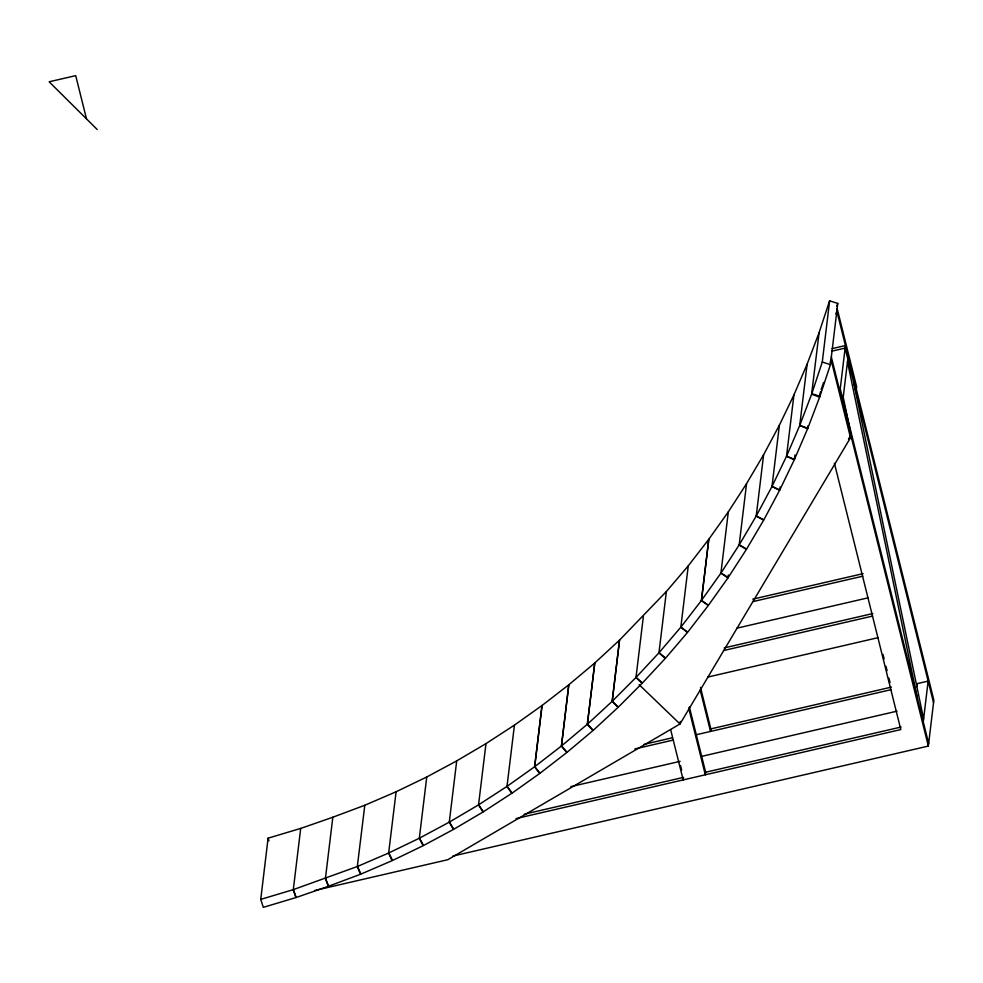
<?xml version="1.0" encoding="UTF-8"?>
<svg xmlns="http://www.w3.org/2000/svg" width="983" height="983" viewBox="0 0 983 983"><rect width="100%" height="100%" fill="white"/><g stroke="black" fill="none" stroke-linecap="round" stroke-linejoin="round"><path stroke-width="1.47" d="M260.741 899.396L268.089 838.192L300.7 828.411L293.303 889.652L295.908 897.577L263.309 907.358L260.741 899.396L293.352 889.615L357.321 866.515L364.804 805.249L395.989 791.819M293.303 889.652L296.227 897.491L328.347 886.31L325.422 878.458L332.832 817.229L364.668 805.31M388.641 853.035L357.456 866.465L360.945 874.084L392.131 860.653L388.641 853.035L396.1 791.77L426.659 777.025M419.311 838.241L388.752 852.974L392.586 860.444L423.132 845.712L419.311 838.241L426.769 776.975L456.616 760.94M449.28 822.144L419.422 838.18L423.575 845.478L453.433 829.443L449.28 822.144L456.714 760.879L485.885 743.676M514.441 725.122L506.995 786.388L478.635 804.819L449.378 822.083L453.827 829.222L482.985 812.019L478.537 804.88L485.983 743.615L514.342 725.184L541.965 705.536L534.617 766.752L539.679 773.486L512.155 793.072L507.093 786.326L534.617 766.752L561.404 746.036L568.752 684.819L542.063 705.475L534.715 766.679L540.048 773.216L566.736 752.573L561.404 746.036M587.416 724.201L594.764 662.997L587.318 724.287L592.909 730.615L567.093 752.29L561.49 745.962L568.838 684.758L594.654 663.083L619.499 640.154L612.151 701.358L587.416 724.201L593.314 730.271L618.049 707.416L612.151 701.358M643.398 616.194L635.989 677.459L642.12 683.296L618.368 707.109L612.225 701.272L619.573 640.068L666.302 591.594M658.954 652.81L665.294 658.426L642.39 683.013L636.05 677.398L658.954 652.81L666.388 591.508L688.174 565.975M680.826 627.179L688.26 565.864L708.755 539.323L701.407 600.527L680.912 627.08L659.04 652.712L665.626 658.069L687.412 632.536L680.826 627.179L687.756 632.106L708.251 605.565L701.407 600.527M680.31 721.436L680.015 723.98L447.769 859.72L314.732 890.5M728.292 574.944L727.936 577.93L708.497 605.221L701.469 600.441L708.817 539.237L728.256 511.946M701.469 600.441L720.908 573.15L728.317 511.848L746.502 483.747M689.378 707.047L705.634 772.245L705.327 774.801L688.702 708.116M700.498 687.4L710.832 728.895L710.537 731.438L700.191 689.955M739.155 544.951L746.392 549.423L728.206 577.525L720.981 573.052L739.155 544.951L746.564 483.648L763.558 454.846M756.222 516.05L763.631 520.24L746.625 549.042L739.216 544.852L756.222 516.05L763.619 454.736L779.347 425.258M771.999 486.462L779.58 490.333L763.865 519.823L756.271 515.952L771.999 486.462L779.396 425.147L793.871 395.055M807.068 364.275L793.92 394.945L786.523 456.259L772.048 486.364L779.789 489.939L780.146 486.954M818.974 332.991L807.117 364.165L799.732 425.479L786.572 456.149L794.461 459.405L795.001 454.932M794.461 459.405L807.608 428.735L807.977 425.75M819.994 394.146L819.638 397.132L807.78 428.305L799.769 425.369L811.626 394.195L819.122 332.463L829.627 300.823L837.762 303.428L830.414 364.644L819.908 396.284L811.786 393.679L822.28 362.027L829.627 300.823M819.908 396.284L820.449 391.799M839.924 391.455L845.429 345.549L832.146 348.621M842.923 399.712L847.825 358.906M639.122 684.66L680.015 723.98L850.516 437.705L850.823 435.15L848.476 439.094M856.328 389.243L856.635 386.7L837.147 308.527M916.721 686.687L917.09 683.652L928.149 681.096L923.258 721.903M452.856 856.07L928.345 746.072L933.85 700.166L836.84 311.083A828.313 806.994 6.8 0 1 835.955 313.958M836.803 306.303L837.762 303.428M779.789 489.939L794.264 459.835L786.523 456.259M612.225 701.272L635.989 677.459M561.49 745.962L587.318 724.287M300.651 828.436L332.77 817.254M831.851 351.164L845.122 348.093L933.543 702.71M752.818 599.151L863.123 573.63M752.904 601.608L862.865 576.173M736.869 628.186L868.186 597.799M724.225 647.92L872.83 613.539M723.463 650.574L872.523 616.095M707.797 677.066L877.905 637.709M643.926 744.377L672.286 737.815M710.832 728.895L891.397 687.117M634.809 748.96L673.502 740.002M695.767 734.854L891.09 689.673M570.877 786.609L680.101 761.346M701.039 756.505L897.037 711.164M524.222 814.219L683.492 777.369L683.185 779.924L670.627 729.546M705.634 772.245L901.116 727.027M516.05 818.581L900.809 729.57L834.432 463.312M822.28 362.027L830.414 364.644M811.626 394.195L819.638 397.132M799.732 425.479L807.608 428.735M720.908 573.15L727.936 577.93M97.182 129.486L49.15 81.786L75.716 75.642L86.492 118.869M506.995 786.388L511.762 793.33L483.403 811.761L478.635 804.819M357.321 866.515L360.429 874.292L328.592 886.211L325.484 878.433M268.089 838.192L268.949 840.846M840.232 388.899L928.652 743.517M831.335 356.989L928.345 746.072M850.516 437.705L831.028 359.532A828.313 806.994 6.8 0 1 830.144 362.42M883.017 654.42L884.122 658.868M885.978 666.277L887.084 670.713M888.927 678.123L890.033 682.571M680.543 765.511L681.649 769.959M853.527 381.76L923.602 719.003M847.481 361.793L917.557 699.048M842.947 395.83L851.978 439.303M823.619 382.461A828.313 806.994 6.8 0 1 821.161 389.575"/></g></svg>
